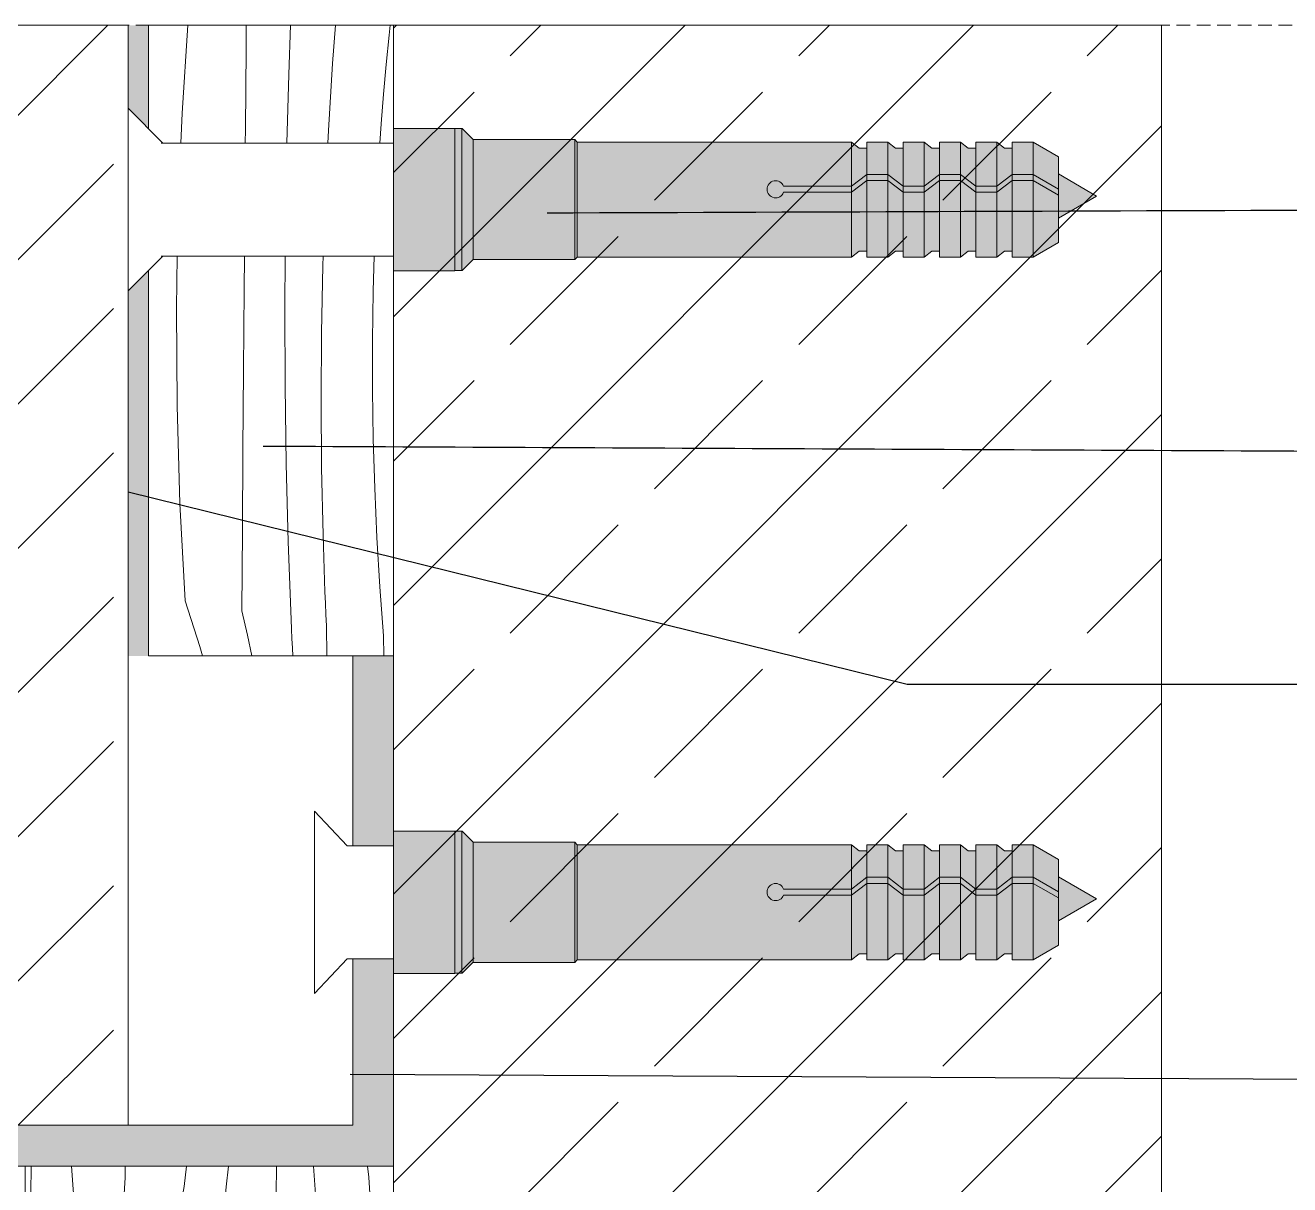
# Model space of a CAD drawing. Header units: millimetres. Extents: x -5804 to 56024, y 506 to 54141.
# Drawn here: x 51208 to 53067, y 12110 to 13815 of the extents above; entities that cross this region are included whole.
import ezdxf

# ---------------------------------------------------------------- set-up
doc = ezdxf.new("R2010")
doc.units = ezdxf.units.MM
doc.linetypes.add('Hidden Line', pattern=[30.00000000000001, 20, -10.00000000000001])
for name, color, linetype, lineweight in [('2D Drafting - General102', 254, 'Continuous', 13), ('2D Drafting - General121', 255, 'Continuous', 0), ('2D Drafting - General2', 251, 'Continuous', 15), ('2D Drafting - General81', 251, 'Continuous', 20), ('Annotation - Label5', 161, 'Continuous', 25)]:
    doc.layers.add(name, color=color, linetype=linetype, lineweight=lineweight)
doc.styles.get("Standard").update_dxf_attribs({"font": 'arial.ttf'})
doc.dimstyles.new('GENERATED_STYLE__19', dxfattribs={"dimtxt": 0.18, "dimasz": 91.2, "dimexe": 0.18, "dimexo": 0.0625, "dimgap": 0.09, "dimtad": 0, "dimtih": 1, "dimtoh": 1, "dimdec": 4, "dimzin": 0, "dimdsep": 46, "dimtxsty": 'Standard', "dimcen": 0.09, "dimadec": 0, "dimazin": 0, "dimtfac": 1, "dimtdec": 4, "dimtmove": 0, "dimatfit": 3, "dimldrblk": 'ARROWHEAD_5', "dimfxl": 0, "dimtolj": 1, "dimtzin": 0, "dimarcsym": 0})

# ---------------------------------------------------------------- blocks, each defined once
blk = doc.blocks.new('*X18')
at = {"layer": '2D Drafting - General81', "linetype": 'Continuous'}
for p, q in [((-48279.29585336323, -92765.03105379958), (-48276.51103809432, -92721.95578889988)), ((-48247.93481585621, -92733.47717830169), (-48247.83135993809, -92721.95578889988)), ((-48227.06906296079, -92746.10701538046), (-48226.15563259551, -92721.95578889988)), ((-48205.58846564852, -92740.60697408565), (-48204.19425410196, -92721.95578889988)), ((-48177.8745565249, -92726.802945492), (-48177.36151298681, -92721.95578889988)), ((-48179.27136038033, -92741.2447337446), (-48177.8745565249, -92726.802945492)), ((-48248.27415492375, -92772.82102351567), (-48247.93481585621, -92733.47717830169)), ((-48207.6028597702, -92773.59170764417), (-48205.58846564852, -92740.60697408565)), ((-48180.53767188766, -92755.6985486082), (-48179.27136038033, -92741.2447337446)), ((-48227.98293174287, -92779.65555586362), (-48227.06906296079, -92746.10701538046)), ((-48181.67338774736, -92770.1632110111), (-48180.53767188766, -92755.6985486082)), ((-48279.89553908491, -92779.65555586362), (-48279.29585336323, -92765.03105379958)), ((-48248.33067961948, -92779.65555586362), (-48248.27415492375, -92772.82102351567)), ((-48207.89035794609, -92779.65555586362), (-48207.6028597702, -92773.59170764417)), ((-48182.33249032769, -92779.65555586362), (-48181.67338774736, -92770.1632110111))]:
    blk.add_line(p, q, dxfattribs=at)
blk = doc.blocks.new('Wype_nienie_37')
at = {"layer": '2D Drafting - General2', "linetype": 'Continuous'}
for p, q in [((-48175.71033998019, -92721.95578889988), (-48295.71033970433, -92721.95578889988)), ((-48295.71033970433, -92721.95578889988), (-48295.71033970433, -92772.62552169153)), ((-48175.71033998019, -92779.65555586362), (-48175.71033998019, -92721.95578889988)), ((-48295.71033970433, -92772.62552169153), (-48288.68030553226, -92779.65555586362)), ((-48288.68030553226, -92779.65555586362), (-48175.71033998019, -92779.65555586362))]:
    blk.add_line(p, q, dxfattribs=at)
at = {"layer": '2D Drafting - General81', "linetype": 'Continuous'}
blk.add_blockref('*X18', (0, 0), dxfattribs=at)
blk = doc.blocks.new('*X58')
at = {"layer": '2D Drafting - General81', "linetype": 'Continuous'}
for p, q in [((-48282.0872452827, -92860.61976444731), (-48281.64255369397, -92835.07275138774)), ((-48248.91099330298, -92851.50906244948), (-48248.78088422557, -92835.07275138774)), ((-48228.97640819249, -92860.55781015016), (-48228.82110409436, -92835.07275138774)), ((-48210.2832424649, -92839.62817291892), (-48210.1294022319, -92835.07275138774)), ((-48185.63767254078, -92852.24400174186), (-48185.1190118107, -92835.07275138774)), ((-48210.94873394058, -92872.66765767126), (-48210.2832424649, -92839.62817291892)), ((-48249.20849253462, -92890.85324628177), (-48248.91099330298, -92851.50906244948)), ((-48186.00383509471, -92876.38950995993), (-48185.63767254078, -92852.24400174186)), ((-48281.79208946081, -92908.43690585534), (-48282.0872452827, -92860.61976444731)), ((-48228.80561993115, -92898.71441116193), (-48228.97640819249, -92860.55781015016)), ((-48211.16423313068, -92905.71314135214), (-48210.94873394058, -92872.66765767126)), ((-48186.00700666115, -92900.53779420679), (-48186.00383509471, -92876.38950995993)), ((-48249.4920450772, -92930.19753309929), (-48249.20849253462, -92890.85324628177)), ((-48228.23154092031, -92936.86707558649), (-48228.80561993115, -92898.71441116193)), ((-48210.92970006926, -92938.7584954257), (-48211.16423313068, -92905.71314135214)), ((-48185.64718652341, -92924.68339777335), (-48186.00700666115, -92900.53779420679)), ((-48280.36970898174, -92956.2337986745), (-48281.79208946081, -92908.43690585534)), ((-48184.92445598886, -92948.82086455634), (-48185.64718652341, -92924.68339777335)), ((-48249.76165089507, -92969.54191795821), (-48249.4920450772, -92930.19753309929)), ((-48227.25423529591, -92975.01154101884), (-48228.23154092031, -92936.86707558649)), ((-48210.24517825224, -92971.79759138013), (-48210.92970006926, -92938.7584954257)), ((-48183.83897837059, -92972.94474029109), (-48184.92445598886, -92948.82086455634)), ((-48277.82089451156, -93003.98387379685), (-48280.36970898174, -92956.2337986745)), ((-48250.01730995435, -93008.8863959147), (-48249.76165089507, -92969.54191795821)), ((-48210.08601850004, -92977.34773342025), (-48210.24517825223, -92971.79759138012)), ((-48182.39099895042, -92997.04957378405), (-48183.83897837059, -92972.94474029109)), ((-48225.87381224229, -93013.14354597002), (-48227.25423529591, -92975.01154101884)), ((-48209.9141596426, -92982.8974967508), (-48210.08601850004, -92977.34773342025)), ((-48209.72960257968, -92988.44685231542), (-48209.9141596426, -92982.8974967508)), ((-48209.53234827757, -92993.99577105987), (-48209.72960257968, -92988.44685231542)), ((-48209.32239776901, -92999.54422393216), (-48209.53234827757, -92993.99577105987)), ((-48180.58084492355, -93021.12991814464), (-48182.39099895042, -92997.04957378405)), ((-48277.82089451156, -93003.98387379685), (-48270.59680387311, -93026.36653130932)), ((-48209.0997521532, -93005.09218188279), (-48209.32239776901, -92999.54422393216)), ((-48208.86441259586, -93010.6396158648), (-48209.0997521532, -93005.09218188279)), ((-48250.01730995435, -93008.88639591471), (-48247.30649632912, -93020.85333934352)), ((-48208.6163803291, -93016.18649683404), (-48208.86441259586, -93010.6396158648)), ((-48225.6768122877, -93017.81808266648), (-48225.87381224228, -93013.14354597003)), ((-48225.47375416384, -93022.4923601194), (-48225.6768122877, -93017.81808266648)), ((-48208.43948426771, -93030.97398782663), (-48208.61638032911, -93016.18649683404)), ((-48247.30649632912, -93020.85333934352), (-48245.1869863727, -93030.97398782663)), ((-48225.26463821177, -93027.16637047745), (-48225.47375416384, -93022.4923601194)), ((-48180.3836985957, -93030.97398782663), (-48180.58084492355, -93021.12991814465)), ((-48270.59680387311, -93026.36653130932), (-48269.33202918223, -93030.97398782663)), ((-48225.08933986705, -93030.97398782663), (-48225.26463821177, -93027.16637047745))]:
    blk.add_line(p, q, dxfattribs=at)
blk = doc.blocks.new('Wype_nienie_62')
at = {"layer": '2D Drafting - General2', "linetype": 'Continuous'}
for p, q in [((-48288.68030553226, -92835.07275138774), (-48295.71033970433, -92842.10278555982)), ((-48175.71033998019, -92835.07275138774), (-48288.68030553226, -92835.07275138774)), ((-48175.71033998019, -93030.97398782663), (-48175.71033998019, -92835.07275138774)), ((-48295.71033970433, -92842.10278555982), (-48295.71033970433, -93030.97398782663)), ((-48295.71033970433, -93030.97398782663), (-48175.71033998019, -93030.97398782663))]:
    blk.add_line(p, q, dxfattribs=at)
at = {"layer": '2D Drafting - General81', "linetype": 'Continuous'}
blk.add_blockref('*X58', (0, 0), dxfattribs=at)
blk = doc.blocks.new('*X60')
at = {"layer": '2D Drafting - General81', "linetype": 'Continuous'}
for p, q in [((-48353.43745936536, -93294.4722620843), (-48353.30300549731, -93280.97398782663)), ((-48331.48287708282, -93308.31609995793), (-48333.51979366208, -93280.97398782663)), ((-48307.22066094683, -93286.62175921498), (-48307.23788113522, -93280.97398782663)), ((-48278.2405425852, -93290.89070024283), (-48277.09912744618, -93280.97398782663)), ((-48257.78990688159, -93291.19017083145), (-48256.64383174152, -93280.97398782663)), ((-48233.16157945246, -93294.74971782441), (-48233.00220722851, -93280.97398782663)), ((-48214.00876719192, -93294.67196396526), (-48214.91588827079, -93280.97398782663)), ((-48187.82739999679, -93286.36139658469), (-48188.45898389701, -93280.97398782663)), ((-48307.79716119615, -93297.33166322496), (-48307.22066094683, -93286.62175921498)), ((-48187.18560157275, -93297.06758597324), (-48187.82739999679, -93286.36139658469)), ((-48353.79074496197, -93333.81598453796), (-48353.43745936536, -93294.4722620843)), ((-48282.20330337155, -93312.71316817713), (-48278.2405425852, -93290.89070024283)), ((-48261.99902514594, -93338.82261201214), (-48257.78990688159, -93291.19017083145)), ((-48233.36969811811, -93315.64344790544), (-48233.16157945246, -93294.74971782441)), ((-48211.41511583558, -93329.48728577906), (-48214.00876719192, -93294.67196396526)), ((-48308.98100244948, -93307.9915373484), (-48307.79716119615, -93297.33166322496)), ((-48187.15289969958, -93307.79294503613), (-48187.18560157275, -93297.06758597324)), ((-48332.92499206655, -93346.44582161671), (-48331.48287708282, -93308.31609995793)), ((-48311.44439475428, -93340.9457803219), (-48308.98100244948, -93307.9915373484)), ((-48187.7293999489, -93318.50284904611), (-48187.15289969958, -93307.79294503613)), ((-48283.73048563066, -93327.14175172825), (-48282.20330337155, -93312.71316817713)), ((-48233.72298371472, -93354.98717035909), (-48233.36969811811, -93315.64344790544)), ((-48188.91324120223, -93329.16272316955), (-48187.7293999489, -93318.50284904611)), ((-48285.12728948609, -93341.58353998086), (-48283.73048563066, -93327.14175172825)), ((-48354.13008402952, -93373.15982975192), (-48353.79074496197, -93333.81598453796)), ((-48212.8572308193, -93367.61700743786), (-48211.41511583558, -93329.48728577906)), ((-48191.37663350703, -93362.11696614305), (-48188.91324120223, -93329.16272316955)), ((-48265.08402122174, -93386.54104585698), (-48261.99902514594, -93338.82261201214)), ((-48333.96401030845, -93384.58865594369), (-48332.92499206655, -93346.44582161671)), ((-48313.45878887596, -93373.93051388042), (-48311.44439475428, -93340.9457803219)), ((-48286.39360099341, -93356.03735484445), (-48285.12728948609, -93341.58353998086)), ((-48287.52931685312, -93370.50201724735), (-48286.39360099341, -93356.03735484445)), ((-48234.06232278227, -93394.33101557307), (-48233.72298371472, -93354.98717035909)), ((-48193.39102762871, -93395.10169970157), (-48191.37663350703, -93362.11696614305)), ((-48288.53434441905, -93384.97634723308), (-48287.52931685312, -93370.50201724735)), ((-48213.8962490612, -93405.75984176484), (-48212.8572308193, -93367.61700743786)), ((-48354.45547652539, -93412.50379278245), (-48354.13008402952, -93373.15982975192)), ((-48315.02381122985, -93406.93962075468), (-48313.45878887596, -93373.93051388042)), ((-48334.59981572969, -93422.74034163213), (-48333.96401030845, -93384.58865594369)), ((-48289.40860170597, -93399.45916405649), (-48288.53434441905, -93384.97634723308)), ((-48267.04318023614, -93434.31894687147), (-48265.08402122174, -93386.54104585698)), ((-48234.38771527814, -93433.6749786036), (-48234.06232278227, -93394.33101557307)), ((-48194.9560499826, -93428.11080657583), (-48193.39102762871, -93395.10169970157)), ((-48290.15201739624, -93413.94928628011), (-48289.40860170597, -93399.45916405649)), ((-48316.13917157066, -93439.96697915517), (-48315.02381122985, -93406.93962075468)), ((-48214.53205448244, -93443.91152745328), (-48213.8962490612, -93405.75984176484)), ((-48354.76692240874, -93451.84786868573), (-48354.45547652539, -93412.50379278245)), ((-48290.76453084565, -93428.44553187054), (-48290.15201739624, -93413.94928628011)), ((-48334.83233729824, -93460.89661638641), (-48334.59981572969, -93422.74034163213)), ((-48291.49360164654, -93452.5828079781), (-48290.76453084565, -93428.44553187054)), ((-48196.07141032341, -93461.13816497632), (-48194.9560499826, -93428.11080657583)), ((-48267.87541314121, -93482.12975650471), (-48267.04318023614, -93434.31894687147)), ((-48234.69916116149, -93473.01905450688), (-48234.38771527814, -93433.6749786036)), ((-48316.80466304634, -93473.00646390751), (-48316.13917157066, -93439.96697915517)), ((-48214.764576051, -93482.06780220756), (-48214.53205448244, -93443.91152745328)), ((-48355.06442164038, -93491.19205251802), (-48354.76692240874, -93451.84786868573)), ((-48291.85976420048, -93476.72831619618), (-48291.49360164654, -93452.5828079781)), ((-48334.6615490369, -93499.05321739819), (-48334.83233729824, -93460.89661638641)), ((-48196.73690179909, -93494.17764972865), (-48196.07141032341, -93461.13816497632)), ((-48317.02016223644, -93506.05194758839), (-48316.80466304634, -93473.00646390751)), ((-48234.99666039313, -93512.36323833917), (-48234.69916116149, -93473.01905450688)), ((-48291.86293576691, -93500.87660044304), (-48291.85976420048, -93476.72831619618)), ((-48267.63700610714, -93520.75322931292), (-48267.87541314121, -93482.12975650471)), ((-48214.59378778965, -93520.22440321933), (-48214.764576051, -93482.06780220756)), ((-48355.23344587858, -93514.64498313378), (-48355.06442164038, -93491.19205251802)), ((-48196.91020886677, -93520.75322931292), (-48196.73690179909, -93494.17764972865)), ((-48334.33503130706, -93520.75322931292), (-48334.6615490369, -93499.05321739819)), ((-48291.56673230618, -93520.75322931292), (-48291.86293576691, -93500.87660044304)), ((-48316.91582270955, -93520.75322931292), (-48317.02016223644, -93506.05194758839)), ((-48235.05712668863, -93520.75322931292), (-48234.99666039313, -93512.36323833917)), ((-48214.58583060068, -93520.75322931292), (-48214.59378778965, -93520.22440321933))]:
    blk.add_line(p, q, dxfattribs=at)
blk = doc.blocks.new('Wype_nienie_63')
at = {"layer": '2D Drafting - General2', "linetype": 'Continuous'}
for p, q in [((-48175.71034057575, -93280.97398782663), (-48356.15523755945, -93280.97398782663)), ((-48356.15523755945, -93280.97398782663), (-48356.15523755945, -93513.72319145291)), ((-48175.71034057575, -93520.75322931292), (-48175.71034057575, -93280.97398782663)), ((-48356.15523755945, -93513.72319145291), (-48349.12519969945, -93520.75322931292)), ((-48349.12519969945, -93520.75322931292), (-48175.71034057575, -93520.75322931292))]:
    blk.add_line(p, q, dxfattribs=at)
at = {"layer": '2D Drafting - General81', "linetype": 'Continuous'}
blk.add_blockref('*X60', (0, 0), dxfattribs=at)
blk = doc.blocks.new('ARROWHEAD_5')
at = {"color": 0, "linetype": 'Continuous', "lineweight": 0}
blk.add_line((0, 0), (-1, 0), dxfattribs=at)
blk.add_solid([(-1, 0.2679), (0, 0), (-1, -0.2679), (-1, 0.2679)], dxfattribs=at)

msp = doc.modelspace()

# ---------------------------------------------------------------- hatches: boundary and pattern name
at = {"layer": '2D Drafting - General102', "linetype": 'Continuous'}
for points in [[(51749.50565073511, 12887.68810881019), (51689.50564924284, 12887.68810881019), (51689.50564924284, 12608.54475738885), (51749.50565073511, 12608.54475738885)], [(50998.17095634225, 12137.68810695028), (51749.50565073511, 12137.68810695028), (51749.50565073511, 12442.2931697522), (51689.50564924284, 12442.2931697522), (51689.50564924284, 12197.68810844261), (50998.17095634225, 12197.68810844261)]]:
    msp.add_hatch(color=256, dxfattribs=at).paths.add_polyline_path(points)
at = {"layer": '2D Drafting - General121', "linetype": 'Continuous'}
for points in [[(51749.50565073511, 13454.00976388258), (51749.50565073511, 13564.04158491679), (51749.50565073511, 13663.02545551463), (51839.50562670309, 13663.02545551463), (51839.50562670309, 13555.26377834795), (51839.50562670309, 13454.00976388258)], [(51839.50562670309, 13454.00976388258), (51749.50565073511, 13454.00976388258), (51749.50565073511, 13564.04158491679), (51749.50565073511, 13663.02545551463), (51839.50562670309, 13663.02545551463), (51839.50562670309, 13552.41456493697)], [(51839.50562670309, 13454.30101919817), (51839.50562670309, 13552.41456493697), (51839.50562670309, 13625.47655449764), (51839.50562670309, 13663.02545551463), (51850.04602299962, 13663.02545774777), (51850.04602299962, 13454.30101919817)], [(51850.04602299962, 13454.30101919817), (51850.04602299962, 13663.02545774777), (51850.57261102478, 13663.02545774777), (51866.8132533601, 13646.78481541251), (51866.8132533601, 13470.54166153361), (51850.57261102478, 13454.30101919817)], [(51866.8132533601, 13470.25040621802), (51866.8132533601, 13646.78481541245), (52016.04020409792, 13646.78481541245), (52016.04020409792, 13470.25040621802)], [(52016.04020409792, 13470.25040621802), (52016.04020409792, 13646.78481541251), (52019.77661860333, 13643.04840090699), (52019.77661860333, 13473.98682072336)], [(52445.3570324551, 13634.17240235241), (52445.3570324551, 13595.31921629249), (52423.03319909034, 13578.0797625714), (52423.03319909034, 13643.04840090699), (52434.26203426189, 13634.17240235241)], [(52476.42302739632, 13643.04840090699), (52476.42302739632, 13595.31921629249), (52445.3570324551, 13595.31921629249), (52445.3570324551, 13643.04840090699)], [(52498.74686076114, 13634.17240235241), (52498.74686076114, 13578.0797625714), (52476.42302739632, 13595.31921629255), (52476.42302739632, 13643.04840090699), (52487.65186256781, 13634.17240235241)], [(52529.81285570236, 13643.04840090699), (52529.81285570236, 13578.0797625714), (52498.74686076114, 13578.0797625714), (52498.74686076114, 13643.04840090699)], [(52529.81285570236, 13578.0797625714), (52529.81285570236, 13643.04840090699), (52541.04169087386, 13634.17240235241), (52552.13668906712, 13634.17240235241), (52552.13668906712, 13595.31921629249)], [(52583.20268400834, 13643.04840090699), (52583.20268400834, 13595.31921629249), (52552.13668906712, 13595.31921629249), (52552.13668906712, 13643.04840090699)], [(52605.52651737316, 13634.17240235241), (52605.52651737316, 13578.0797625714), (52583.20268400834, 13595.31921629249), (52583.20268400834, 13643.04840090699), (52594.4315191799, 13634.17240235241)], [(52636.59251231438, 13643.04840090699), (52636.59251231438, 13578.0797625714), (52605.52651737316, 13578.0797625714), (52605.52651737316, 13643.04840090699)], [(52658.91634567914, 13634.17240235241), (52658.91634567914, 13595.31921629249), (52636.59251231438, 13578.0797625714), (52636.59251231438, 13643.04840090699), (52647.82134748582, 13634.17240235241)], [(52658.91634567914, 13595.31921629249), (52658.91634567914, 13643.04840090699), (52689.98234062031, 13643.04840090699), (52689.98234062031, 13595.31921629249)], [(52727.12332755642, 13573.875857487), (52689.98234062031, 13595.31921629249), (52689.98234062031, 13643.04840090699), (52727.12332755642, 13621.60504210149)], [(52423.03319909034, 13578.0797625714), (52445.3570324551, 13595.31921629249), (52445.3570324551, 13586.44321773792), (52423.03319909034, 13569.20376401665)], [(52445.3570324551, 13595.31921629249), (52476.42302739632, 13595.31921629249), (52476.42302739632, 13586.44321773792), (52445.3570324551, 13586.44321773792)], [(52498.74686076114, 13569.20376401671), (52476.42302739632, 13586.44321773792), (52476.42302739632, 13595.31921629255), (52498.74686076114, 13578.0797625714)], [(52552.13668906712, 13586.44321773792), (52529.81285570236, 13569.20376401671), (52529.81285570236, 13578.0797625714), (52552.13668906712, 13595.31921629249)], [(52583.20268400834, 13586.44321773792), (52552.13668906712, 13586.44321773792), (52552.13668906712, 13595.31921629249), (52583.20268400834, 13595.31921629249)], [(52605.52651737316, 13569.20376401671), (52583.20268400834, 13586.44321773792), (52583.20268400834, 13595.31921629249), (52605.52651737316, 13578.0797625714)], [(52636.59251231438, 13578.0797625714), (52658.91634567914, 13595.31921629249), (52658.91634567914, 13586.44321773792), (52636.59251231438, 13569.20376401671)], [(52658.91634567914, 13595.31921629249), (52689.98234062031, 13595.31921629249), (52689.98234062031, 13586.44321773792), (52658.91634567914, 13586.44321773792)], [(52727.12332755642, 13564.99985893242), (52689.98234062031, 13586.44321773792), (52689.98234062031, 13595.31921629249), (52727.12332755642, 13573.875857487)], [(52783.30680139642, 13563.7503296012), (52727.12332755642, 13531.31278585558), (52727.12332755642, 13596.1878733467)], [(52445.3570324551, 13482.86281927811), (52434.26203426189, 13482.86281927811), (52423.03319909034, 13473.98682072336), (52423.03319909034, 13569.20376401665), (52445.3570324551, 13586.44321773792)], [(52445.3570324551, 13473.98682072336), (52445.3570324551, 13586.44321773792), (52476.42302739632, 13586.44321773792), (52476.42302739632, 13473.98682072336)], [(52498.74686076114, 13482.86281927811), (52487.65186256781, 13482.86281927811), (52476.42302739632, 13473.98682072336), (52476.42302739632, 13586.44321773792), (52498.74686076114, 13569.20376401671)], [(52498.74686076114, 13578.0797625714), (52529.81285570236, 13578.0797625714), (52529.81285570236, 13569.20376401671), (52498.74686076114, 13569.20376401671)], [(52552.13668906712, 13482.86281927811), (52541.04169087386, 13482.86281927811), (52529.81285570236, 13473.98682072336), (52529.81285570236, 13569.20376401671), (52552.13668906712, 13586.44321773792)], [(52583.20268400834, 13473.98682072336), (52552.13668906712, 13473.98682072336), (52552.13668906712, 13586.44321773792), (52583.20268400834, 13586.44321773792)], [(52605.52651737316, 13482.86281927811), (52594.4315191799, 13482.86281927811), (52583.20268400834, 13473.98682072336), (52583.20268400834, 13586.44321773792), (52605.52651737316, 13569.20376401671)], [(52605.52651737316, 13578.0797625714), (52636.59251231438, 13578.0797625714), (52636.59251231438, 13569.20376401671), (52605.52651737316, 13569.20376401671)], [(52658.91634567914, 13482.86281927811), (52647.82134748582, 13482.86281927811), (52636.59251231438, 13473.98682072336), (52636.59251231438, 13569.20376401671), (52658.91634567914, 13586.44321773792)], [(52658.91634567914, 13473.98682072336), (52658.91634567914, 13586.44321773792), (52689.98234062031, 13586.44321773792), (52689.98234062031, 13473.98682072336)], [(52727.12332755642, 13495.43017952898), (52689.98234062031, 13473.98682072336), (52689.98234062031, 13586.44321773792), (52727.12332755642, 13564.99985893242)], [(52498.74686076114, 13473.98682072336), (52498.74686076114, 13569.20376401671), (52529.81285570236, 13569.20376401671), (52529.81285570236, 13473.98682072336)], [(52636.59251231438, 13473.98682072336), (52605.52651737316, 13473.98682072336), (52605.52651737316, 13569.20376401671), (52636.59251231438, 13569.20376401671)], [(51749.50565073511, 12420.91111590337), (51749.50565073511, 12530.94293693758), (51749.50565073511, 12629.92680753549), (51839.50562670309, 12629.92680753549), (51839.50562670309, 12522.16513036875), (51839.50562670309, 12420.91111590337)], [(51839.50562670309, 12420.91111590337), (51749.50565073511, 12420.91111590337), (51749.50565073511, 12530.94293693758), (51749.50565073511, 12629.92680753549), (51839.50562670309, 12629.92680753549), (51839.50562670309, 12519.31591695777)], [(51839.50562670309, 12421.20237121897), (51839.50562670309, 12519.31591695777), (51839.50562670309, 12592.37790651861), (51839.50562670309, 12629.92680753549), (51850.04602299962, 12629.92680976863), (51850.04602299962, 12421.20237121897)], [(51850.04602299962, 12421.20237121897), (51850.04602299962, 12629.92680976863), (51850.57261102478, 12629.92680976863), (51866.8132533601, 12613.6861674333), (51866.8132533601, 12437.44301355441), (51850.57261102478, 12421.20237121897)], [(51866.8132533601, 12437.15175823882), (51866.8132533601, 12613.6861674333), (52016.04020409792, 12613.6861674333), (52016.04020409792, 12437.15175823882)], [(52016.04020409792, 12437.15175823882), (52016.04020409792, 12613.6861674333), (52019.77661860333, 12609.94975292778), (52019.77661860333, 12440.88817274433)], [(52445.3570324551, 12601.07375437321), (52445.3570324551, 12562.22056831335), (52423.03319909034, 12544.9811145922), (52423.03319909034, 12609.94975292778), (52434.26203426189, 12601.07375437321)], [(52476.42302739632, 12609.94975292778), (52476.42302739632, 12562.22056831335), (52445.3570324551, 12562.22056831335), (52445.3570324551, 12609.94975292778)], [(52498.74686076114, 12601.07375437321), (52498.74686076114, 12544.9811145922), (52476.42302739632, 12562.22056831346), (52476.42302739632, 12609.94975292778), (52487.65186256781, 12601.07375437321)], [(52529.81285570236, 12609.94975292778), (52529.81285570236, 12544.9811145922), (52498.74686076114, 12544.9811145922), (52498.74686076114, 12609.94975292778)], [(52529.81285570236, 12544.9811145922), (52529.81285570236, 12609.94975292778), (52541.04169087386, 12601.07375437321), (52552.13668906712, 12601.07375437321), (52552.13668906712, 12562.22056831335)], [(52583.20268400834, 12609.94975292778), (52583.20268400834, 12562.22056831335), (52552.13668906712, 12562.22056831335), (52552.13668906712, 12609.94975292778)], [(52605.52651737316, 12601.07375437321), (52605.52651737316, 12544.9811145922), (52583.20268400834, 12562.22056831335), (52583.20268400834, 12609.94975292778), (52594.4315191799, 12601.07375437321)], [(52636.59251231438, 12609.94975292778), (52636.59251231438, 12544.9811145922), (52605.52651737316, 12544.9811145922), (52605.52651737316, 12609.94975292778)], [(52658.91634567914, 12601.07375437321), (52658.91634567914, 12562.22056831335), (52636.59251231438, 12544.9811145922), (52636.59251231438, 12609.94975292778), (52647.82134748582, 12601.07375437321)], [(52658.91634567914, 12562.22056831335), (52658.91634567914, 12609.94975292778), (52689.98234062031, 12609.94975292778), (52689.98234062031, 12562.22056831335)], [(52727.12332755642, 12540.77720950785), (52689.98234062031, 12562.22056831335), (52689.98234062031, 12609.94975292778), (52727.12332755642, 12588.50639412229)], [(52423.03319909034, 12544.9811145922), (52445.3570324551, 12562.22056831335), (52445.3570324551, 12553.34456975883), (52423.03319909034, 12536.1051160375)], [(52445.3570324551, 12449.76417129891), (52434.26203426189, 12449.76417129891), (52423.03319909034, 12440.88817274433), (52423.03319909034, 12536.1051160375), (52445.3570324551, 12553.34456975883)], [(52445.3570324551, 12562.22056831335), (52476.42302739632, 12562.22056831335), (52476.42302739632, 12553.34456975883), (52445.3570324551, 12553.34456975883)], [(52445.3570324551, 12440.88817274433), (52445.3570324551, 12553.34456975883), (52476.42302739632, 12553.34456975883), (52476.42302739632, 12440.88817274433)], [(52498.74686076114, 12536.10511603762), (52476.42302739632, 12553.34456975883), (52476.42302739632, 12562.22056831346), (52498.74686076114, 12544.9811145922)], [(52498.74686076114, 12449.76417129891), (52487.65186256781, 12449.76417129891), (52476.42302739632, 12440.88817274433), (52476.42302739632, 12553.34456975883), (52498.74686076114, 12536.10511603762)], [(52552.13668906712, 12553.34456975883), (52529.81285570236, 12536.10511603762), (52529.81285570236, 12544.9811145922), (52552.13668906712, 12562.22056831335)], [(52552.13668906712, 12449.76417129891), (52541.04169087386, 12449.76417129891), (52529.81285570236, 12440.88817274433), (52529.81285570236, 12536.10511603762), (52552.13668906712, 12553.34456975883)], [(52583.20268400834, 12553.34456975883), (52552.13668906712, 12553.34456975883), (52552.13668906712, 12562.22056831335), (52583.20268400834, 12562.22056831335)], [(52583.20268400834, 12440.88817274433), (52552.13668906712, 12440.88817274433), (52552.13668906712, 12553.34456975883), (52583.20268400834, 12553.34456975883)], [(52605.52651737316, 12536.10511603762), (52583.20268400834, 12553.34456975883), (52583.20268400834, 12562.22056831335), (52605.52651737316, 12544.9811145922)], [(52605.52651737316, 12449.76417129891), (52594.4315191799, 12449.76417129891), (52583.20268400834, 12440.88817274433), (52583.20268400834, 12553.34456975883), (52605.52651737316, 12536.10511603762)], [(52636.59251231438, 12544.9811145922), (52658.91634567914, 12562.22056831335), (52658.91634567914, 12553.34456975883), (52636.59251231438, 12536.10511603762)], [(52658.91634567914, 12449.76417129891), (52647.82134748582, 12449.76417129891), (52636.59251231438, 12440.88817274433), (52636.59251231438, 12536.10511603762), (52658.91634567914, 12553.34456975883)], [(52658.91634567914, 12562.22056831335), (52689.98234062031, 12562.22056831335), (52689.98234062031, 12553.34456975883), (52658.91634567914, 12553.34456975883)], [(52658.91634567914, 12440.88817274433), (52658.91634567914, 12553.34456975883), (52689.98234062031, 12553.34456975883), (52689.98234062031, 12440.88817274433)], [(52727.12332755642, 12531.90121095322), (52689.98234062031, 12553.34456975883), (52689.98234062031, 12562.22056831335), (52727.12332755642, 12540.77720950785)], [(52727.12332755642, 12462.33153154983), (52689.98234062031, 12440.88817274433), (52689.98234062031, 12553.34456975883), (52727.12332755642, 12531.90121095322)], [(52783.30680139642, 12530.65168162199), (52727.12332755642, 12498.21413787649), (52727.12332755642, 12563.08922536761)], [(52498.74686076114, 12544.9811145922), (52529.81285570236, 12544.9811145922), (52529.81285570236, 12536.10511603762), (52498.74686076114, 12536.10511603762)], [(52498.74686076114, 12440.88817274433), (52498.74686076114, 12536.10511603762), (52529.81285570236, 12536.10511603762), (52529.81285570236, 12440.88817274433)], [(52605.52651737316, 12544.9811145922), (52636.59251231438, 12544.9811145922), (52636.59251231438, 12536.10511603762), (52605.52651737316, 12536.10511603762)], [(52636.59251231438, 12440.88817274433), (52605.52651737316, 12440.88817274433), (52605.52651737316, 12536.10511603762), (52636.59251231438, 12536.10511603762)]]:
    msp.add_hatch(color=256, dxfattribs=at).paths.add_polyline_path(points)
h = msp.add_hatch(color=256, dxfattribs=at)
edge = h.paths.add_edge_path()
edge.add_line((52019.77661860333, 13473.98682072336), (52019.77661860333, 13643.04840090699))
edge.add_line((52019.77661860333, 13643.04840090699), (52423.03319909034, 13643.04840090699))
edge.add_line((52423.03319909034, 13643.04840090699), (52423.03319909034, 13578.0797625714))
edge.add_line((52423.03319909034, 13578.0797625714), (52323.10734887188, 13578.0797625714))
edge.add_arc((52311.36352356806, 13573.64176329405), 12.55441238579249, 20.70161155940696, 339.298388440593)
edge.add_line((52323.10734887188, 13569.20376401671), (52423.03319909034, 13569.20376401671))
edge.add_line((52423.03319909034, 13569.20376401671), (52423.03319909034, 13473.98682072336))
edge.add_line((52423.03319909034, 13473.98682072336), (52019.77661860333, 13473.98682072336))
h = msp.add_hatch(color=256, dxfattribs=at)
edge = h.paths.add_edge_path()
edge.add_line((52423.03319909034, 13569.20376401671), (52323.10734887188, 13569.20376401671))
edge.add_arc((52311.36352356806, 13573.64176329405), 12.55441238579249, 20.701611559407013, 339.29838844059304, ccw=False)
edge.add_line((52323.10734887188, 13578.0797625714), (52423.03319909034, 13578.0797625714))
edge.add_line((52423.03319909034, 13578.0797625714), (52423.03319909034, 13569.20376401671))
h = msp.add_hatch(color=256, dxfattribs=at)
edge = h.paths.add_edge_path()
edge.add_line((52019.77661860333, 12440.88817274433), (52019.77661860333, 12609.94975292778))
edge.add_line((52019.77661860333, 12609.94975292778), (52423.03319909034, 12609.94975292778))
edge.add_line((52423.03319909034, 12609.94975292778), (52423.03319909034, 12544.9811145922))
edge.add_line((52423.03319909034, 12544.9811145922), (52323.10734887188, 12544.9811145922))
edge.add_arc((52311.3635235682, 12540.54311531491), 12.55441238563579, 20.70161155939324, 339.2983884406068)
edge.add_line((52323.10734887188, 12536.10511603762), (52423.03319909034, 12536.10511603762))
edge.add_line((52423.03319909034, 12536.10511603762), (52423.03319909034, 12440.88817274433))
edge.add_line((52423.03319909034, 12440.88817274433), (52019.77661860333, 12440.88817274433))
h = msp.add_hatch(color=256, dxfattribs=at)
edge = h.paths.add_edge_path()
edge.add_line((52423.03319909034, 12536.10511603762), (52323.10734887188, 12536.10511603762))
edge.add_arc((52311.3635235682, 12540.54311531491), 12.55441238563579, 20.7016115593932, 339.2983884406068, ccw=False)
edge.add_line((52323.10734887188, 12544.9811145922), (52423.03319909034, 12544.9811145922))
edge.add_line((52423.03319909034, 12544.9811145922), (52423.03319909034, 12536.10511603762))
at = {"layer": '2D Drafting - General81', "linetype": 'Continuous'}
h = msp.add_hatch(dxfattribs=at)
h.set_pattern_fill('BETON', color=256, scale=3, style=0, pattern_type=2)
h.set_pattern_definition([(44.99999999999999, (196276.6366698482, 291980.6100704302), (-212.1320343559642, 212.1320343559643), [225, -75]), (44.99999999999999, (196276.6366698482, 292192.7421047862), (-212.1320343559642, 212.1320343559643), [225, -75])])
h.paths.add_polyline_path([(50759.5056396228, 12197.68810695028), (51359.50565073517, 12197.68810695028), (51359.50565073517, 12725.15483562016), (51359.50565073517, 13814.74270373056), (50759.5056396228, 13814.74270373056), (50759.5056396228, 12725.15483562016)])
for points in [[(51389.50565181742, 13814.74270373056), (51359.50565073517, 13814.74270373056), (51359.50565073517, 13692.73350643788), (51389.50565181742, 13662.73350535557)], [(51359.50565073517, 12887.68810695028), (51389.50565181742, 12887.68810695028), (51389.50565181742, 13454.30171375078), (51359.50565073517, 13424.30171266858)]]:
    msp.add_hatch(color=256, dxfattribs=at).paths.add_polyline_path(points, flags=0)
h = msp.add_hatch(dxfattribs=at)
h.set_pattern_fill('SOLID___DASHED', color=256, scale=3, style=0, pattern_type=2)
h.set_pattern_definition([(44.99999999999999, (196276.6366698482, 291980.6100704302), (-212.1320343559642, 212.1320343559644), []), (44.99999999999999, (196170.5706526702, 292086.6760876082), (-212.1320343559642, 212.1320343559644), [225, -75])])
h.paths.add_polyline_path([(51749.50565073511, 11078.99949986659), (51900.9512299691, 11078.99949986659), (52878.75610060483, 11078.99949986659), (52878.75610060483, 13814.74270373056), (51900.9512299691, 13814.74270373056), (51752.11893771484, 13814.74270373056), (51749.50565073511, 13814.74270373056)])

# ---------------------------------------------------------------- linework, layer by layer
at = {"layer": '2D Drafting - General2', "linetype": 'Hidden Line'}
msp.add_line((50110.74411460332, 13814.7426940448), (53165.48096008663, 13814.7426940448), dxfattribs=at)
at = {"layer": '2D Drafting - General2', "linetype": 'Continuous'}
for p, q in [((51359.50565073517, 13692.73351013692), (51359.50565073517, 13558.51761081526)), ((51410.59575786634, 13641.64340300581), (51359.50565073517, 13692.73351013692)), ((51749.50565073511, 13641.64340300581), (51408.16106645524, 13641.64340300581)), ((51359.50565073517, 13424.30171149343), (51359.50565073517, 13558.51761081526)), ((51410.59575786634, 13475.39181862454), (51359.50565073517, 13424.30171149343)), ((51749.50565073511, 13475.39181862454), (51408.16106645524, 13475.39181862454)), ((51633.54145038506, 12659.63486215783), (51633.54145038506, 12525.41896283606)), ((51681.63155751623, 12608.54475502667), (51633.54145038506, 12659.63486215783)), ((51749.50565073511, 12608.54475502667), (51681.63155751623, 12608.54475502667)), ((51633.54145038506, 12391.20306351423), (51633.54145038506, 12525.41896283606)), ((51681.63155751623, 12442.29317064533), (51633.54145038506, 12391.20306351423)), ((51749.50565073511, 12442.29317064533), (51681.63155751623, 12442.29317064533))]:
    msp.add_line(p, q, dxfattribs=at)
at = {"layer": '2D Drafting - General2', "linetype": 'Continuous', "flags": 128}
for points in [[(50759.5056396228, 12197.68810695028), (51359.50565073517, 12197.68810695028), (51359.50565073517, 12725.15483562016), (51359.50565073517, 13814.74270373056), (50759.5056396228, 13814.74270373056), (50759.5056396228, 12725.15483562016)], [(51749.50565073511, 11078.99949986659), (51900.9512299691, 11078.99949986659), (52878.75610060483, 11078.99949986659), (52878.75610060483, 13814.74270373056), (51900.9512299691, 13814.74270373056), (51752.11893771484, 13814.74270373056), (51749.50565073511, 13814.74270373056)], [(51749.50565073511, 13454.00976388258), (51749.50565073511, 13564.04158491679), (51749.50565073511, 13663.02545551463), (51839.50562670309, 13663.02545551463), (51839.50562670309, 13555.26377834795), (51839.50562670309, 13454.00976388258)], [(51839.50562670309, 13454.00976388258), (51749.50565073511, 13454.00976388258), (51749.50565073511, 13564.04158491679), (51749.50565073511, 13663.02545551463), (51839.50562670309, 13663.02545551463), (51839.50562670309, 13552.41456493697)], [(51839.50562670309, 13454.30101919817), (51839.50562670309, 13552.41456493697), (51839.50562670309, 13625.47655449764), (51839.50562670309, 13663.02545551463), (51850.04602299962, 13663.02545774777), (51850.04602299962, 13454.30101919817)], [(51850.04602299962, 13454.30101919817), (51850.04602299962, 13663.02545774777), (51850.57261102478, 13663.02545774777), (51866.8132533601, 13646.78481541251), (51866.8132533601, 13470.54166153361), (51850.57261102478, 13454.30101919817)], [(51866.8132533601, 13470.25040621802), (51866.8132533601, 13646.78481541245), (52016.04020409792, 13646.78481541245), (52016.04020409792, 13470.25040621802)], [(52016.04020409792, 13470.25040621802), (52016.04020409792, 13646.78481541251), (52019.77661860333, 13643.04840090699), (52019.77661860333, 13473.98682072336)], [(52445.3570324551, 13634.17240235241), (52445.3570324551, 13595.31921629249), (52423.03319909034, 13578.0797625714), (52423.03319909034, 13643.04840090699), (52434.26203426189, 13634.17240235241)], [(52476.42302739632, 13643.04840090699), (52476.42302739632, 13595.31921629249), (52445.3570324551, 13595.31921629249), (52445.3570324551, 13643.04840090699)], [(52498.74686076114, 13634.17240235241), (52498.74686076114, 13578.0797625714), (52476.42302739632, 13595.31921629255), (52476.42302739632, 13643.04840090699), (52487.65186256781, 13634.17240235241)], [(52529.81285570236, 13643.04840090699), (52529.81285570236, 13578.0797625714), (52498.74686076114, 13578.0797625714), (52498.74686076114, 13643.04840090699)], [(52529.81285570236, 13578.0797625714), (52529.81285570236, 13643.04840090699), (52541.04169087386, 13634.17240235241), (52552.13668906712, 13634.17240235241), (52552.13668906712, 13595.31921629249)], [(52583.20268400834, 13643.04840090699), (52583.20268400834, 13595.31921629249), (52552.13668906712, 13595.31921629249), (52552.13668906712, 13643.04840090699)], [(52605.52651737316, 13634.17240235241), (52605.52651737316, 13578.0797625714), (52583.20268400834, 13595.31921629249), (52583.20268400834, 13643.04840090699), (52594.4315191799, 13634.17240235241)], [(52636.59251231438, 13643.04840090699), (52636.59251231438, 13578.0797625714), (52605.52651737316, 13578.0797625714), (52605.52651737316, 13643.04840090699)], [(52658.91634567914, 13634.17240235241), (52658.91634567914, 13595.31921629249), (52636.59251231438, 13578.0797625714), (52636.59251231438, 13643.04840090699), (52647.82134748582, 13634.17240235241)], [(52658.91634567914, 13595.31921629249), (52658.91634567914, 13643.04840090699), (52689.98234062031, 13643.04840090699), (52689.98234062031, 13595.31921629249)], [(52727.12332755642, 13573.875857487), (52689.98234062031, 13595.31921629249), (52689.98234062031, 13643.04840090699), (52727.12332755642, 13621.60504210149)], [(52423.03319909034, 13578.0797625714), (52445.3570324551, 13595.31921629249), (52445.3570324551, 13586.44321773792), (52423.03319909034, 13569.20376401665)], [(52445.3570324551, 13595.31921629249), (52476.42302739632, 13595.31921629249), (52476.42302739632, 13586.44321773792), (52445.3570324551, 13586.44321773792)], [(52498.74686076114, 13569.20376401671), (52476.42302739632, 13586.44321773792), (52476.42302739632, 13595.31921629255), (52498.74686076114, 13578.0797625714)], [(52552.13668906712, 13586.44321773792), (52529.81285570236, 13569.20376401671), (52529.81285570236, 13578.0797625714), (52552.13668906712, 13595.31921629249)], [(52583.20268400834, 13586.44321773792), (52552.13668906712, 13586.44321773792), (52552.13668906712, 13595.31921629249), (52583.20268400834, 13595.31921629249)], [(52605.52651737316, 13569.20376401671), (52583.20268400834, 13586.44321773792), (52583.20268400834, 13595.31921629249), (52605.52651737316, 13578.0797625714)], [(52636.59251231438, 13578.0797625714), (52658.91634567914, 13595.31921629249), (52658.91634567914, 13586.44321773792), (52636.59251231438, 13569.20376401671)], [(52658.91634567914, 13595.31921629249), (52689.98234062031, 13595.31921629249), (52689.98234062031, 13586.44321773792), (52658.91634567914, 13586.44321773792)], [(52727.12332755642, 13564.99985893242), (52689.98234062031, 13586.44321773792), (52689.98234062031, 13595.31921629249), (52727.12332755642, 13573.875857487)], [(52783.30680139642, 13563.7503296012), (52727.12332755642, 13531.31278585558), (52727.12332755642, 13596.1878733467)], [(52445.3570324551, 13482.86281927811), (52434.26203426189, 13482.86281927811), (52423.03319909034, 13473.98682072336), (52423.03319909034, 13569.20376401665), (52445.3570324551, 13586.44321773792)], [(52445.3570324551, 13473.98682072336), (52445.3570324551, 13586.44321773792), (52476.42302739632, 13586.44321773792), (52476.42302739632, 13473.98682072336)], [(52498.74686076114, 13482.86281927811), (52487.65186256781, 13482.86281927811), (52476.42302739632, 13473.98682072336), (52476.42302739632, 13586.44321773792), (52498.74686076114, 13569.20376401671)], [(52498.74686076114, 13578.0797625714), (52529.81285570236, 13578.0797625714), (52529.81285570236, 13569.20376401671), (52498.74686076114, 13569.20376401671)], [(52552.13668906712, 13482.86281927811), (52541.04169087386, 13482.86281927811), (52529.81285570236, 13473.98682072336), (52529.81285570236, 13569.20376401671), (52552.13668906712, 13586.44321773792)], [(52583.20268400834, 13473.98682072336), (52552.13668906712, 13473.98682072336), (52552.13668906712, 13586.44321773792), (52583.20268400834, 13586.44321773792)], [(52605.52651737316, 13482.86281927811), (52594.4315191799, 13482.86281927811), (52583.20268400834, 13473.98682072336), (52583.20268400834, 13586.44321773792), (52605.52651737316, 13569.20376401671)], [(52605.52651737316, 13578.0797625714), (52636.59251231438, 13578.0797625714), (52636.59251231438, 13569.20376401671), (52605.52651737316, 13569.20376401671)], [(52658.91634567914, 13482.86281927811), (52647.82134748582, 13482.86281927811), (52636.59251231438, 13473.98682072336), (52636.59251231438, 13569.20376401671), (52658.91634567914, 13586.44321773792)], [(52658.91634567914, 13473.98682072336), (52658.91634567914, 13586.44321773792), (52689.98234062031, 13586.44321773792), (52689.98234062031, 13473.98682072336)], [(52727.12332755642, 13495.43017952898), (52689.98234062031, 13473.98682072336), (52689.98234062031, 13586.44321773792), (52727.12332755642, 13564.99985893242)], [(52498.74686076114, 13473.98682072336), (52498.74686076114, 13569.20376401671), (52529.81285570236, 13569.20376401671), (52529.81285570236, 13473.98682072336)], [(52636.59251231438, 13473.98682072336), (52605.52651737316, 13473.98682072336), (52605.52651737316, 13569.20376401671), (52636.59251231438, 13569.20376401671)], [(51749.50565073511, 12887.68810881019), (51689.50564924284, 12887.68810881019), (51689.50564924284, 12608.54475738885), (51749.50565073511, 12608.54475738885)], [(51749.50565073511, 12420.91111590337), (51749.50565073511, 12530.94293693758), (51749.50565073511, 12629.92680753549), (51839.50562670309, 12629.92680753549), (51839.50562670309, 12522.16513036875), (51839.50562670309, 12420.91111590337)], [(51839.50562670309, 12420.91111590337), (51749.50565073511, 12420.91111590337), (51749.50565073511, 12530.94293693758), (51749.50565073511, 12629.92680753549), (51839.50562670309, 12629.92680753549), (51839.50562670309, 12519.31591695777)], [(51839.50562670309, 12421.20237121897), (51839.50562670309, 12519.31591695777), (51839.50562670309, 12592.37790651861), (51839.50562670309, 12629.92680753549), (51850.04602299962, 12629.92680976863), (51850.04602299962, 12421.20237121897)], [(51850.04602299962, 12421.20237121897), (51850.04602299962, 12629.92680976863), (51850.57261102478, 12629.92680976863), (51866.8132533601, 12613.6861674333), (51866.8132533601, 12437.44301355441), (51850.57261102478, 12421.20237121897)], [(51866.8132533601, 12437.15175823882), (51866.8132533601, 12613.6861674333), (52016.04020409792, 12613.6861674333), (52016.04020409792, 12437.15175823882)], [(52016.04020409792, 12437.15175823882), (52016.04020409792, 12613.6861674333), (52019.77661860333, 12609.94975292778), (52019.77661860333, 12440.88817274433)], [(52445.3570324551, 12601.07375437321), (52445.3570324551, 12562.22056831335), (52423.03319909034, 12544.9811145922), (52423.03319909034, 12609.94975292778), (52434.26203426189, 12601.07375437321)], [(52476.42302739632, 12609.94975292778), (52476.42302739632, 12562.22056831335), (52445.3570324551, 12562.22056831335), (52445.3570324551, 12609.94975292778)], [(52498.74686076114, 12601.07375437321), (52498.74686076114, 12544.9811145922), (52476.42302739632, 12562.22056831346), (52476.42302739632, 12609.94975292778), (52487.65186256781, 12601.07375437321)], [(52529.81285570236, 12609.94975292778), (52529.81285570236, 12544.9811145922), (52498.74686076114, 12544.9811145922), (52498.74686076114, 12609.94975292778)], [(52529.81285570236, 12544.9811145922), (52529.81285570236, 12609.94975292778), (52541.04169087386, 12601.07375437321), (52552.13668906712, 12601.07375437321), (52552.13668906712, 12562.22056831335)], [(52583.20268400834, 12609.94975292778), (52583.20268400834, 12562.22056831335), (52552.13668906712, 12562.22056831335), (52552.13668906712, 12609.94975292778)], [(52605.52651737316, 12601.07375437321), (52605.52651737316, 12544.9811145922), (52583.20268400834, 12562.22056831335), (52583.20268400834, 12609.94975292778), (52594.4315191799, 12601.07375437321)], [(52636.59251231438, 12609.94975292778), (52636.59251231438, 12544.9811145922), (52605.52651737316, 12544.9811145922), (52605.52651737316, 12609.94975292778)], [(52658.91634567914, 12601.07375437321), (52658.91634567914, 12562.22056831335), (52636.59251231438, 12544.9811145922), (52636.59251231438, 12609.94975292778), (52647.82134748582, 12601.07375437321)], [(52658.91634567914, 12562.22056831335), (52658.91634567914, 12609.94975292778), (52689.98234062031, 12609.94975292778), (52689.98234062031, 12562.22056831335)], [(52727.12332755642, 12540.77720950785), (52689.98234062031, 12562.22056831335), (52689.98234062031, 12609.94975292778), (52727.12332755642, 12588.50639412229)], [(52423.03319909034, 12544.9811145922), (52445.3570324551, 12562.22056831335), (52445.3570324551, 12553.34456975883), (52423.03319909034, 12536.1051160375)], [(52445.3570324551, 12449.76417129891), (52434.26203426189, 12449.76417129891), (52423.03319909034, 12440.88817274433), (52423.03319909034, 12536.1051160375), (52445.3570324551, 12553.34456975883)], [(52445.3570324551, 12562.22056831335), (52476.42302739632, 12562.22056831335), (52476.42302739632, 12553.34456975883), (52445.3570324551, 12553.34456975883)], [(52445.3570324551, 12440.88817274433), (52445.3570324551, 12553.34456975883), (52476.42302739632, 12553.34456975883), (52476.42302739632, 12440.88817274433)], [(52498.74686076114, 12536.10511603762), (52476.42302739632, 12553.34456975883), (52476.42302739632, 12562.22056831346), (52498.74686076114, 12544.9811145922)], [(52498.74686076114, 12449.76417129891), (52487.65186256781, 12449.76417129891), (52476.42302739632, 12440.88817274433), (52476.42302739632, 12553.34456975883), (52498.74686076114, 12536.10511603762)], [(52552.13668906712, 12553.34456975883), (52529.81285570236, 12536.10511603762), (52529.81285570236, 12544.9811145922), (52552.13668906712, 12562.22056831335)], [(52552.13668906712, 12449.76417129891), (52541.04169087386, 12449.76417129891), (52529.81285570236, 12440.88817274433), (52529.81285570236, 12536.10511603762), (52552.13668906712, 12553.34456975883)], [(52583.20268400834, 12553.34456975883), (52552.13668906712, 12553.34456975883), (52552.13668906712, 12562.22056831335), (52583.20268400834, 12562.22056831335)], [(52583.20268400834, 12440.88817274433), (52552.13668906712, 12440.88817274433), (52552.13668906712, 12553.34456975883), (52583.20268400834, 12553.34456975883)], [(52605.52651737316, 12536.10511603762), (52583.20268400834, 12553.34456975883), (52583.20268400834, 12562.22056831335), (52605.52651737316, 12544.9811145922)], [(52605.52651737316, 12449.76417129891), (52594.4315191799, 12449.76417129891), (52583.20268400834, 12440.88817274433), (52583.20268400834, 12553.34456975883), (52605.52651737316, 12536.10511603762)], [(52636.59251231438, 12544.9811145922), (52658.91634567914, 12562.22056831335), (52658.91634567914, 12553.34456975883), (52636.59251231438, 12536.10511603762)], [(52658.91634567914, 12449.76417129891), (52647.82134748582, 12449.76417129891), (52636.59251231438, 12440.88817274433), (52636.59251231438, 12536.10511603762), (52658.91634567914, 12553.34456975883)], [(52658.91634567914, 12562.22056831335), (52689.98234062031, 12562.22056831335), (52689.98234062031, 12553.34456975883), (52658.91634567914, 12553.34456975883)], [(52658.91634567914, 12440.88817274433), (52658.91634567914, 12553.34456975883), (52689.98234062031, 12553.34456975883), (52689.98234062031, 12440.88817274433)], [(52727.12332755642, 12531.90121095322), (52689.98234062031, 12553.34456975883), (52689.98234062031, 12562.22056831335), (52727.12332755642, 12540.77720950785)], [(52727.12332755642, 12462.33153154983), (52689.98234062031, 12440.88817274433), (52689.98234062031, 12553.34456975883), (52727.12332755642, 12531.90121095322)], [(52783.30680139642, 12530.65168162199), (52727.12332755642, 12498.21413787649), (52727.12332755642, 12563.08922536761)], [(52498.74686076114, 12544.9811145922), (52529.81285570236, 12544.9811145922), (52529.81285570236, 12536.10511603762), (52498.74686076114, 12536.10511603762)], [(52498.74686076114, 12440.88817274433), (52498.74686076114, 12536.10511603762), (52529.81285570236, 12536.10511603762), (52529.81285570236, 12440.88817274433)], [(52605.52651737316, 12544.9811145922), (52636.59251231438, 12544.9811145922), (52636.59251231438, 12536.10511603762), (52605.52651737316, 12536.10511603762)], [(52636.59251231438, 12440.88817274433), (52605.52651737316, 12440.88817274433), (52605.52651737316, 12536.10511603762), (52636.59251231438, 12536.10511603762)], [(50998.17095634225, 12137.68810695028), (51749.50565073511, 12137.68810695028), (51749.50565073511, 12442.2931697522), (51689.50564924284, 12442.2931697522), (51689.50564924284, 12197.68810844261), (50998.17095634225, 12197.68810844261)]]:
    msp.add_lwpolyline(points, close=True, dxfattribs=at)
for points in [[(52019.77661860333, 13473.98682072336), (52019.77661860333, 13643.04840090699), (52423.03319909034, 13643.04840090699), (52423.03319909034, 13578.0797625714), (52323.10734887188, 13578.0797625714, 5.475043183008319), (52323.10734887188, 13569.20376401671), (52423.03319909034, 13569.20376401671), (52423.03319909034, 13473.98682072336)], [(52423.03319909034, 13569.20376401671), (52323.10734887188, 13569.20376401671, -5.475043183008319), (52323.10734887188, 13578.0797625714), (52423.03319909034, 13578.0797625714)], [(52019.77661860333, 12440.88817274433), (52019.77661860333, 12609.94975292778), (52423.03319909034, 12609.94975292778), (52423.03319909034, 12544.9811145922), (52323.10734887188, 12544.9811145922, 5.475043183008319), (52323.10734887188, 12536.10511603762), (52423.03319909034, 12536.10511603762), (52423.03319909034, 12440.88817274433)], [(52423.03319909034, 12536.10511603762), (52323.10734887188, 12536.10511603762, -5.475043183008319), (52323.10734887188, 12544.9811145922), (52423.03319909034, 12544.9811145922)]]:
    msp.add_lwpolyline(points, format="xyb", close=True, dxfattribs=at)

# ---------------------------------------------------------------- block references
at = {"layer": '2D Drafting - General81', "linetype": 'Continuous', "xscale": 3, "yscale": 3, "zscale": 3}
for name in ['Wype_nienie_37', 'Wype_nienie_62', 'Wype_nienie_63']:
    msp.add_blockref(name, (196276.6366698482, 291980.6100704302), dxfattribs=at)

# ---------------------------------------------------------------- leaders
at = {"layer": 'Annotation - Label5', "linetype": 'Continuous', "path_type": 1, "annotation_type": 0, "has_hookline": 1, "hookline_direction": 0}
for points, text_width in [([(51975.61306356994, 13539.04644749689), (53201.39096008663, 13543.47980463979)], 284.6725784447476), ([(51557.7897840534, 13196.21643694266), (53201.39096008663, 13188.39950837122)], 551.0504774897679)]:
    msp.add_leader(points, dimstyle='GENERATED_STYLE__19', dxfattribs=dict(at, text_width=text_width))
at = {"layer": 'Annotation - Label5', "linetype": 'Continuous', "annotation_type": 0, "has_hookline": 1, "hookline_direction": 0}
for points, text_width in [([(51359.50565073517, 13128.70838334065), (52504.75179903844, 12846.11462805126), (53201.39096008663, 12846.11462805126)], 989.93860845839), ([(51685.88468780252, 12272.66981707196), (53201.39096008663, 12264.85288850052)], 1136.541609822647)]:
    msp.add_leader(points, dimstyle='GENERATED_STYLE__19', dxfattribs=dict(at, text_width=text_width))

doc.saveas('drawing.dxf')
